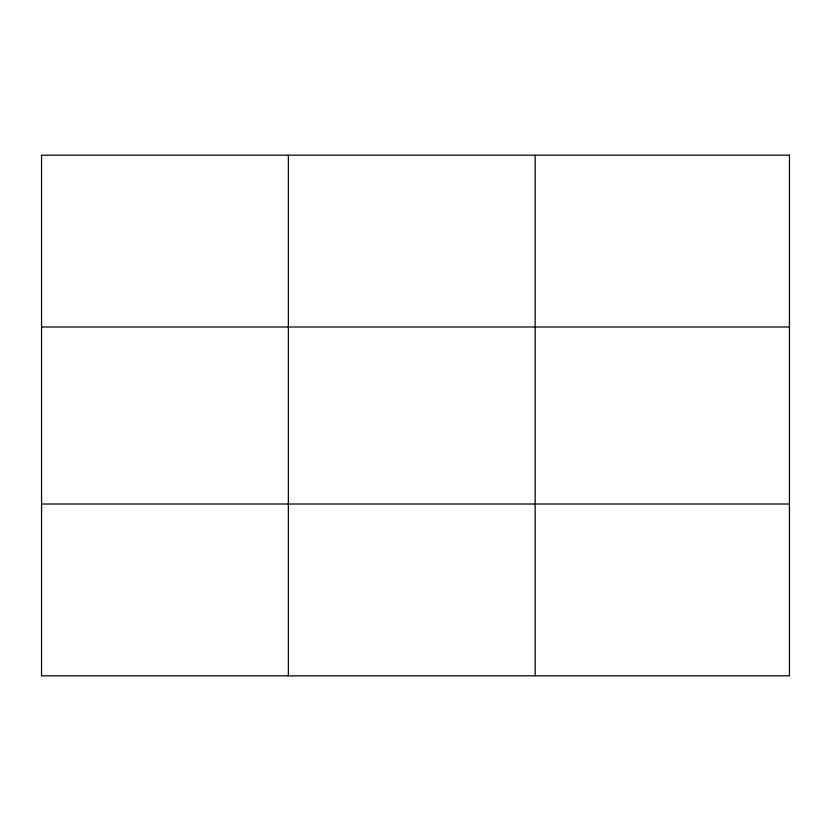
<?xml version="1.0" encoding="UTF-8"?>
<svg xmlns="http://www.w3.org/2000/svg" width="831" height="831" viewBox="0 0 831 831"><rect width="100%" height="100%" fill="white"/><g stroke="black" fill="none" stroke-linecap="round" stroke-linejoin="round"><path stroke-width="1.25" d="M288.357 675.821L288.357 155.179M535.164 675.821L535.164 155.179M41.55 326.988L789.45 326.988M41.55 504.012L789.45 504.012M789.45 155.179L789.45 675.821L41.55 675.821L41.55 155.179L789.45 155.179"/></g></svg>
